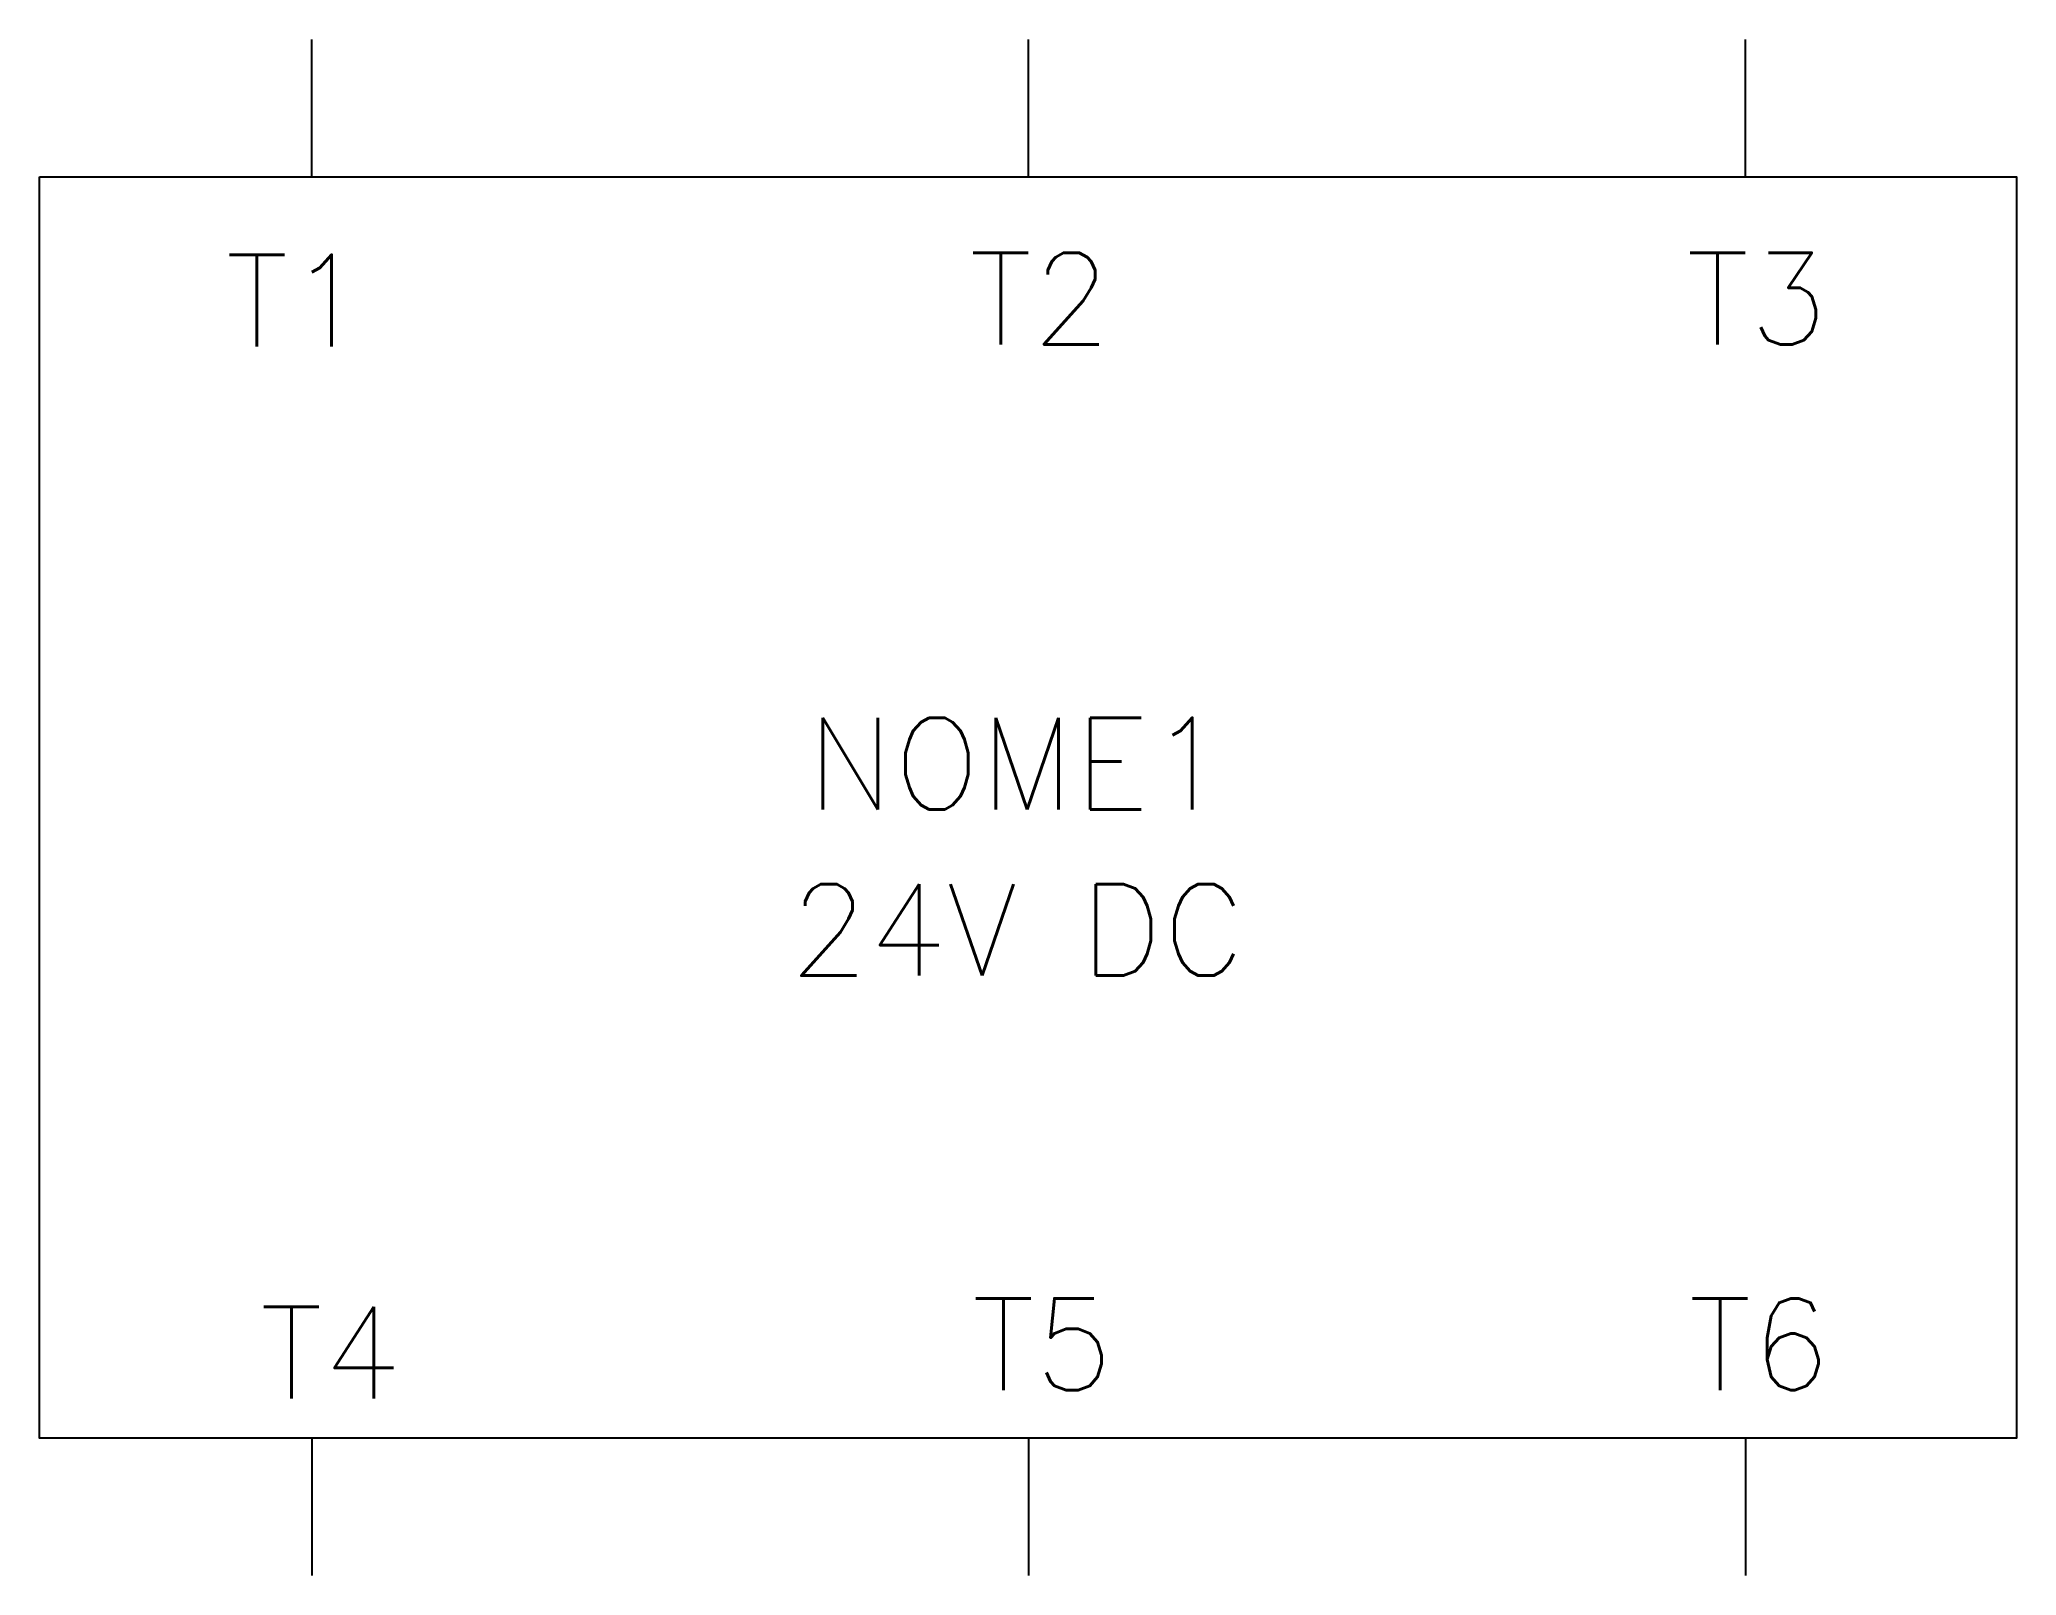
# Model space of a CAD drawing. Extents: x 302.1 to 345.3, y 129.5 to 163.
import ezdxf
from ezdxf.enums import TextEntityAlignment as Align

# ---------------------------------------------------------------- set-up
doc = ezdxf.new("R2010")
doc.units = 0
doc.header["$LTSCALE"] = 10
doc.layers.get('0').update_dxf_attribs({"linetype": 'CONTINUOUS'})
doc.styles.add('ROMANS', font='romans.shx', dxfattribs={"height": 2})

msp = doc.modelspace()

# ---------------------------------------------------------------- linework, layer by layer
at = {"linetype": 'Continuous'}
for p, q in [((308.085, 160.02), (308.085, 163.02)), ((323.725, 160.02), (323.725, 163.02)), ((339.365, 160.02), (339.365, 163.02)), ((308.085, 132.5), (308.085, 129.5)), ((323.725, 132.5), (323.725, 129.5)), ((339.365, 132.5), (339.365, 129.5))]:
    msp.add_line(p, q, dxfattribs=at)
msp.add_lwpolyline([(302.145, 160.02), (345.28, 160.02), (345.28, 132.5), (302.145, 132.5)], close=True)

# ---------------------------------------------------------------- texts
at = {"linetype": 'Continuous', "style": 'ROMANS'}
msp.add_text('24V DC', height=2, dxfattribs=at).set_placement((323.481, 143.59), align=Align.MIDDLE_CENTER)
at = {"lineweight": -3, "style": 'ROMANS'}
for tag, p in [('T1', (309.289, 155.723)), ('T4', (310.04, 132.762))]:
    msp.add_attdef(tag, text='', height=2, dxfattribs=at).set_placement(p, align=Align.BOTTOM_RIGHT)
for tag, p in [('T2', (322.432, 155.765)), ('T3', (338.072, 155.765)), ('T5', (322.489, 132.946)), ('T6', (338.129, 132.946))]:
    msp.add_attdef(tag, text='', height=2, dxfattribs=at).set_placement(p, align=Align.BOTTOM_LEFT)
msp.add_attdef('NOME1', text='', height=2, dxfattribs=at).set_placement((323.481, 147.218), align=Align.MIDDLE_CENTER)

doc.saveas('drawing.dxf')
